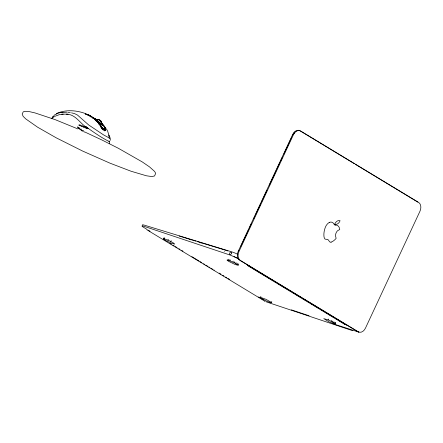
<?xml version="1.0" encoding="UTF-8"?>
<svg xmlns="http://www.w3.org/2000/svg" width="443" height="443" viewBox="0 0 443 443"><rect width="100%" height="100%" fill="white"/><g stroke="black" fill="none" stroke-linecap="round" stroke-linejoin="round"><path stroke-width="0.66" d="M105.273 130.685L105.417 129.821M104.565 130.851L105.628 130.303C106.259 128.038 103.967 126.15 102.804 124.527L102.444 124.909M109.271 141.494L109.194 141.095M101.713 123.569C103.352 125.314 106.087 127.501 105.545 130.192L105.185 130.569L105.755 129.29M101.508 123.37C103.114 125.109 105.722 127.224 105.284 129.854L104.703 130.414M109.709 142.053L109.355 143.604M110.263 140.331L110.279 138.354M99.559 119.859L101.475 121.576L101.309 123.929L101.724 124.184L102.017 123.381L101.292 122.822L100.639 120.574L98.783 119.616L97 119.82M163.506 238.866L165.305 239.159L169.353 240.815L173.274 242.864L174.775 244.099L171.773 243.362L166.136 240.748L163.639 239.126L163.91 237.985M163.749 238.783L164.159 237.902M164.364 238.882L164.774 238.002M167.886 240.161L168.296 239.281M170.804 241.518L171.214 240.638M227.874 260.08L234.314 262.716L238.284 265.296L235.277 264.565L228.51 261.298L227.01 260.063L227.874 260.08L228.283 259.205M228.809 260.362L229.219 259.482M230.011 260.8L230.421 259.919M232.857 262.018L233.267 261.137M240.92 246.158L248.816 229.23M249.398 227.973L251.447 223.588M253.784 218.571L254.952 216.062M255.539 214.811L260.8 203.525M261.387 202.274L264.31 196M264.892 194.748L266.941 190.363M269.278 185.346L276.294 170.3M276.881 169.043L279.804 162.775M280.386 161.523L282.435 157.132M283.897 153.998L288.282 144.595M288.864 143.344L291.787 137.07M292.374 135.818L292.956 134.567M234.314 262.716L234.718 261.841M235.648 263.413L236.058 262.538M236.784 264.061L237.193 263.186M237.636 264.615L238.041 263.74M238.146 265.036L238.555 264.161M267.135 301.362L260.894 298.106L260.246 297.425L260.905 296.461M267.594 301.55L271.271 302.741L271.792 301.517M328.695 321.673L323.755 318.622L328.141 319.924L328.545 319.043M329.177 321.906L333.225 323.562L335.024 323.861L331.054 321.275L331.464 320.4M332.394 321.972L332.804 321.097M333.529 322.62L333.939 321.745M334.376 323.174L334.786 322.299M334.891 323.595L335.301 322.72M335.024 323.861L335.639 322.543M101.309 123.929L101.829 122.406L101.104 121.831L100.639 120.574L99.553 120.236M51.925 118.209L53.049 116.603M53.465 116.088L52.451 117.362M86.163 114.471L86.523 114.089L88.041 114.743L87.686 115.119M86.263 114.521L86.618 114.139L85.228 113.973M86.557 114.676L86.911 114.294L91.945 116.891M87.576 115.064L87.93 114.682L90.073 115.651L93.667 118.032L97.067 120.978L99.636 123.974L102.593 128.459L104.985 129.91L105.268 128.852L104.548 126.947L101.48 123.359M88.378 115.413L88.733 115.036L89.779 115.523L93.229 117.86L92.869 118.242M89.425 115.905L89.779 115.523M89.647 116.027L90.001 115.645L91.513 116.73L91.158 117.107M89.719 116.033L90.073 115.651M91.048 117.068L91.408 116.686M92.759 118.203L93.119 117.821L96.474 120.634L100.373 125.552M93.202 118.37L93.556 117.988C98.678 120.767 100.04 127.551 105.057 130.037M93.307 118.414L93.667 118.032L92.548 117.467M94.586 118.979L94.946 118.597L95.937 119.233M94.669 119.001L95.023 118.619L96.923 119.865M94.924 119.826L95.278 119.444M95.383 120.258L95.743 119.876M96.181 121.116L96.541 120.734L94.791 119.289M98.905 124.162L99.26 123.78M99.188 124.306L99.542 123.929M99.276 124.356L99.636 123.974M100.251 126.011L100.605 125.629M100.328 126.033L100.683 125.657M102.089 124.616L102.444 124.234M102.233 124.716L102.593 124.333M102.305 124.848L102.66 124.466M100.782 126.759L101.203 126.388M100.733 126.986L100.871 126.333M100.832 127.041L101.187 126.659L96.541 120.734M101.131 127.213L101.486 126.831M101.231 127.268L101.585 126.886M101.541 128.426L101.951 128.016L101.187 126.659M101.752 128.309L102.161 127.9M102.233 128.841L102.593 128.459M102.117 129.173L102.499 128.725L101.951 128.016M104.194 127.329L104.548 126.947M104.277 127.39L104.631 127.008M102.693 129.267L103.047 128.891M102.71 129.633L103.064 129.256L104.869 130.347L105.545 130.192M104.614 127.623L104.969 127.246M102.71 129.727L103.069 129.345L105.351 130.535M103.219 130.02L103.573 129.644M103.241 130.126L103.596 129.744M104.764 128.719L105.118 128.337M104.853 128.797L105.212 128.415M105.495 128.647L105.301 129.583L105.656 129.201M105.589 128.725L105.401 129.672M104.299 130.242L104.659 129.86M105.041 129.577L105.401 129.201M104.354 130.364L104.709 129.982M104.631 130.292L104.985 129.91M105.318 130.004L105.678 129.627M105.417 130.048L105.772 129.666M104.919 130.79L105.279 130.408M224.285 251.264L224.269 251.513M51.909 118.264L53.182 117.146M53.896 115.601L55.303 114.36M95.489 119.139L96.181 119.388M77.619 127.39L82.265 131.078L83.146 130.397L84.259 132.125M53.514 117.201L54.428 116.614M55.774 114.477L56.787 113.862M54.888 116.315L59.024 114.754L63.194 114.183M57.064 113.264C66.14 109.432 76.7 110.246 85.759 113.69M56.366 113.718L60.143 112.622L66.799 112.179M85.228 114.067L85.737 114.039M61.715 112.672L62.945 112.528M61.732 114.133L68.117 114.178M247.942 265.429L248.96 265.457M66.406 114.167C76.013 114.172 80.299 124.35 88.091 128.315C94.929 133.038 101.774 137.884 109.244 141.544L109.067 141.012M67.79 112.444L70.299 112.672M86.108 114.2L87.005 114.344M260.495 297.342L266.099 299.374L271.382 302.397M71.522 112.871L74.49 113.58L77.436 115.014L88.678 124.959L103.634 134.932L109.786 138.277L109.039 137.961M195.922 241.147L179.443 236.113A2.376 0.293 24.3 0 0 179.243 236.053M197.24 241.551L226.91 250.616M189.211 239.298L191.022 239.851M199.522 242.448L201.338 243.002M78.655 125.059L86.618 128.381L88.046 128.298L85.56 126.598L87.515 128.32L85.145 126.532L86.618 128.381L84.253 126.277L83.793 127.091L82.631 125.668L81.556 126.117L80.781 125.004L79.795 125.424L79.203 124.555M247.249 265.263L249.858 266.359M344.671 324.232L347.279 325.328M291.378 309.851L309.048 315.748M333.911 324.049L358.758 332.106A6.944 0.775 25 0 0 358.57 331.635L358.453 331.536M266.337 301.882L352.589 330.677M77.879 128.924L55.214 119.66L35.014 112.926L29.72 111.702L24.958 111.282L23.23 111.88L22.183 114.023L23.136 116.337L25.733 118.89L37.616 127.202L56.255 137.845L82.631 151.057L110.019 163.185L131.084 171.247L146.483 175.799L151.921 176.569L154.585 175.949L155.665 173.346L154.679 171.491L149.49 166.873L142.358 161.988L118.48 148.35L102.056 140.06L84.774 131.975M234.004 256.597L236.053 257.555A6.944 0.775 25 0 1 238.921 259.083A6.944 0.864 24.3 0 0 237.897 258.507L237.52 258.313A6.944 0.864 24.3 0 0 236.318 257.704L230.321 255.124L143.925 226.284A6.944 0.775 25 0 0 143.587 227.331L147.115 229.468M328.141 319.924L331.054 321.275M97.244 119.693C95.638 119.012 101.292 124.095 102.333 124.217L102.017 123.663M93.395 117.816L95.023 118.619M89.154 115.224L90.001 115.645M96.098 119.328C93.279 117.567 101.857 125.541 102.859 125.607L102.538 124.671M94.353 118.386L96.829 119.898M265.246 301.417L264.92 301.234M94.226 118.298L95.516 118.984M214.229 270.164L213.897 269.981M354.178 163.605L299.928 130.768A6.944 4.951 -71.5 0 0 292.723 134.428L238.223 251.308A6.944 4.951 -71.5 0 0 239.591 260.157L357.529 331.552A6.944 4.951 -71.5 0 0 358.741 332.006M355.358 164.32L417.865 202.158M99.204 119.87L97.92 119.604M249.708 266.503L251.48 267.572M253.252 268.646L254.432 269.361M256.198 270.429L257.383 271.144M258.562 271.858L260.329 272.932M262.101 274.001L263.873 275.075M265.052 275.79L266.819 276.858M268.591 277.933L269.77 278.647M270.95 279.361L272.722 280.43M274.494 281.504L275.673 282.219M277.44 283.287L278.625 284.002M279.804 284.716L282.163 286.145M283.343 286.859L285.115 287.933M286.881 289.002L288.061 289.716M289.833 290.791L291.012 291.505M292.192 292.219L293.964 293.288M295.736 294.362L296.915 295.077M298.682 296.145L300.454 297.22M302.226 298.289L303.405 299.003M304.585 299.717L306.357 300.791M308.123 301.86L309.308 302.575M311.08 303.649L312.26 304.363M313.445 305.083L315.217 306.152M316.989 307.226L318.766 308.3M320.538 309.375L321.718 310.089M323.49 311.163L324.675 311.878M325.854 312.592L327.632 313.666M329.404 314.74L330.583 315.455M332.355 316.529L334.133 317.603M335.905 318.678L337.084 319.392M338.269 320.106L340.041 321.181M341.813 322.255L342.998 322.969M247.764 265.656L345.186 324.63M148.289 230.177L150.05 231.246M170.034 243.34L171.208 244.054M172.975 245.123L174.149 245.832M175.323 246.546L177.089 247.609M178.85 248.678L180.024 249.392M181.791 250.456L182.965 251.17M219.213 273.109L220.974 274.178M222.74 275.241L223.914 275.956M225.675 277.025L226.855 277.733M228.029 278.448L229.79 279.511M258.59 296.943L259.764 297.657M193.142 257.433L198.94 260.944M200.103 261.641L201.842 262.699M203.581 263.751L204.744 264.454M205.901 265.152L207.64 266.204M208.803 266.907L209.96 267.611M211.117 268.314L212.861 269.366M146.987 229.856L264.809 301.174M192.489 257.023L191.885 256.635M85.82 126.698L88.091 128.315M101.425 124.693L102.992 125.458L102.455 124.599M100.29 123.863L95.461 119.283M102.499 128.725L103.064 129.256M103.069 129.345L101.087 126.604M108.69 136.029L109.476 136.976L107.666 131.2L106.386 128.786M100.223 120.319L101.519 122.085L101.724 124.184M77.625 126.731L78.583 128.254L79.12 127.673L80.194 129.544L80.942 128.919L82.265 131.078M108.779 135.093L110.113 137.579M238.445 251.674A6.169 4.391 -71.5 0 1 238.572 251.286M238.716 250.91A6.169 4.391 -71.5 0 1 238.877 250.544M293.809 133.564A6.169 4.391 -71.5 0 1 294.041 133.232M293.344 133.83A6.169 4.391 -71.5 0 1 294.047 132.839M294.573 132.269A6.169 4.391 -71.5 0 1 294.855 132.014M295.747 131.394A6.169 4.391 -71.5 0 1 296.057 131.239M293.753 133.681A5.803 4.131 -71.5 0 1 293.975 133.371M329.404 222.369A6.473 4.613 -71.5 0 1 333.435 223.261A12.133 8.644 -71.5 0 1 334.094 224.313A2.409 1.717 -71.5 0 0 335.34 225.072M331.093 242.16A13.368 9.524 -71.5 0 0 336.143 238.345L335.501 235.875A5.371 3.826 -71.5 0 1 337.632 230.676L339.759 229.54A6.767 4.823 -71.5 0 0 335.34 225.061M334.698 224.141A5.205 3.71 -71.5 0 0 340.069 220.73A5.388 3.837 -71.5 0 0 334.725 224.125M331.093 242.16A2.819 2.01 -71.5 0 1 329.57 241.668L328.235 239.896A2.902 2.065 -71.5 0 0 326.973 239.32A9.635 6.861 -71.5 0 1 324.94 238.993A5.798 4.131 -71.5 0 1 323.955 236.324A14.625 10.422 -71.5 0 1 324.863 228.688A8.411 5.992 -71.5 0 1 329.398 222.364M227.132 250.683A2.376 0.293 24.3 0 1 227.907 250.976M142.519 225.238A6.944 0.864 24.3 0 1 144.424 225.177L231.789 251.868A6.944 0.864 24.3 0 1 237.841 254.332M270.435 302.862A6.944 0.775 25 0 1 270.125 302.757M263.519 299.833A6.944 0.775 25 0 1 263.153 299.64M262.129 299.075A6.944 0.775 25 0 1 261.531 298.726M231.539 253.069L231.202 253.972A1.279 0.919 -58.3 0 1 230.659 254.432L230.559 254.481A1.279 0.886 -58.8 0 1 229.585 253.324L229.79 252.87A1.279 0.886 -58.8 0 1 231.44 252.56L231.479 252.648A1.279 0.919 -58.3 0 1 231.539 253.069M293.454 134.672L238.949 251.552A6.944 4.951 -71.5 0 0 240.316 260.401L358.26 331.796A6.944 4.951 -71.5 0 0 365.464 328.13L419.964 211.25A6.944 4.951 -71.5 0 0 418.596 202.401L300.653 131.012A6.944 4.951 -71.5 0 0 293.454 134.672"/></g></svg>
